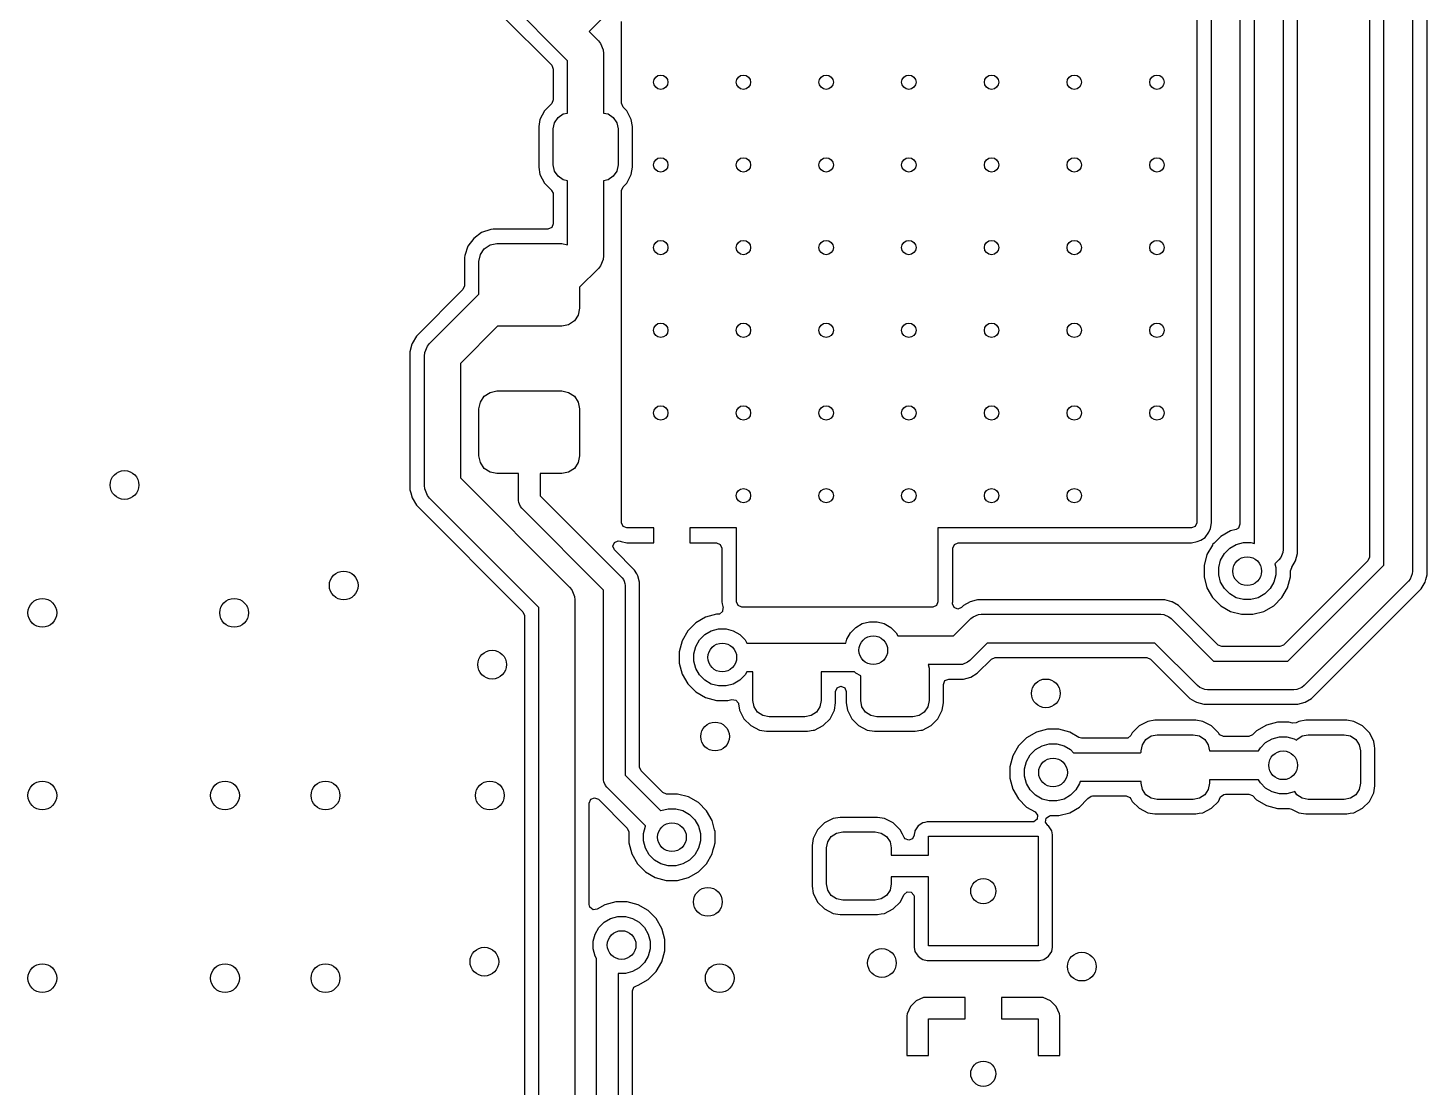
# Model space of a CAD drawing. Extents: x 2.36 to 5.14, y -5.39 to -2.61.
# Drawn here: x 3.167 to 3.933, y -4.46 to -3.88 of the extents above; entities that cross this region are included whole.
import ezdxf

# ---------------------------------------------------------------- set-up
doc = ezdxf.new("R2010")
doc.units = 0
doc.header["$MEASUREMENT"] = 0
doc.layers.add('BLACK', color=7, linetype='CONTINUOUS')

msp = doc.modelspace()

# ---------------------------------------------------------------- linework, layer by layer
at = {"layer": 'BLACK', "linetype": 'CONTINUOUS'}
for p, q in [((3.93309, -3.95033), (3.93309, -3.80501)), ((3.90945, -4.1739), (3.90945, -3.81035)), ((3.9252, -3.80709), (3.9252, -4.17717)), ((3.90156, -3.81482), (3.90156, -4.16943)), ((3.83858, -4.16206), (3.83858, -3.82451)), ((3.85433, -3.82451), (3.85433, -4.16535)), ((3.83069, -3.8299), (3.83069, -4.15151)), ((3.86222, -4.16328), (3.86222, -3.8299)), ((3.80709, -3.84543), (3.80709, -4.15063)), ((3.81518, -4.15063), (3.81518, -3.84543)), ((3.489, -3.86696), (3.47431, -3.88165)), ((3.42675, -3.8731), (3.45385, -3.90019)), ((3.45761, -3.89279), (3.43399, -3.86916)), ((3.47431, -3.88165), (3.4794, -3.88674)), ((3.49213, -3.92097), (3.49213, -3.87621)), ((3.4794, -3.88674), (3.48062, -3.88823)), ((3.48062, -3.88823), (3.48209, -3.89178)), ((3.4626, -3.89778), (3.45761, -3.89279)), ((3.4626, -3.92638), (3.4626, -3.89778)), ((3.48209, -3.89178), (3.48209, -3.89178)), ((3.48209, -3.89178), (3.48228, -3.8937)), ((3.48228, -3.8937), (3.48228, -3.92638)), ((3.45385, -3.90019), (3.4547, -3.90225)), ((3.4547, -3.90225), (3.4547, -3.91904)), ((3.45371, -3.92122), (3.44986, -3.92507)), ((3.45385, -3.9211), (3.45371, -3.92122)), ((3.4547, -3.91904), (3.45385, -3.9211)), ((3.49298, -3.92303), (3.49213, -3.92097)), ((3.44986, -3.92507), (3.44745, -3.9298)), ((3.4554, -3.93165), (3.45732, -3.92878)), ((3.45732, -3.92878), (3.46019, -3.92686)), ((3.46019, -3.92686), (3.4626, -3.92638)), ((3.48228, -3.92638), (3.48469, -3.92686)), ((3.48469, -3.92686), (3.48756, -3.92878)), ((3.48756, -3.92878), (3.48948, -3.93165)), ((3.49502, -3.92507), (3.49298, -3.92303)), ((3.49743, -3.9298), (3.49502, -3.92507)), ((3.44745, -3.9298), (3.44683, -3.93372)), ((3.44683, -3.93372), (3.44683, -3.95604)), ((3.44745, -3.9298), (3.44745, -3.9298)), ((3.45472, -3.93504), (3.4554, -3.93165)), ((3.45472, -3.95472), (3.45472, -3.93504)), ((3.48948, -3.93165), (3.49016, -3.93504)), ((3.49016, -3.93504), (3.49016, -3.95472)), ((3.49805, -3.93372), (3.49743, -3.9298)), ((3.49805, -3.95604), (3.49805, -3.93372)), ((3.93309, -4.17491), (3.93309, -3.95033)), ((3.44683, -3.95604), (3.44745, -3.95997)), ((3.44745, -3.95997), (3.44745, -3.95997)), ((3.44745, -3.95997), (3.44986, -3.96469)), ((3.4554, -3.95811), (3.45472, -3.95472)), ((3.45732, -3.96099), (3.4554, -3.95811)), ((3.48948, -3.95811), (3.48756, -3.96099)), ((3.49016, -3.95472), (3.48948, -3.95811)), ((3.49502, -3.96469), (3.49743, -3.95997)), ((3.49743, -3.95997), (3.49805, -3.95604)), ((3.44986, -3.96469), (3.45378, -3.96861)), ((3.46019, -3.96291), (3.45732, -3.96099)), ((3.4626, -3.96339), (3.46019, -3.96291)), ((3.4626, -3.99846), (3.4626, -3.96339)), ((3.48469, -3.96291), (3.48228, -3.96339)), ((3.48228, -3.96339), (3.48228, -4.00456)), ((3.48756, -3.96099), (3.48469, -3.96291)), ((3.49213, -3.9688), (3.49298, -3.96674)), ((3.49298, -3.96674), (3.49502, -3.96469)), ((3.45378, -3.96861), (3.4537, -3.96868)), ((3.4537, -3.96868), (3.45467, -3.97027)), ((3.45467, -3.97027), (3.4547, -3.97072)), ((3.4547, -3.97072), (3.4547, -3.987)), ((3.49213, -4.15063), (3.49213, -3.9688)), ((3.42055, -3.99003), (3.4155, -3.99179)), ((3.42175, -3.98991), (3.42055, -3.99003)), ((3.42055, -3.99003), (3.42055, -3.99003)), ((3.42055, -3.99003), (3.42055, -3.99003)), ((3.45179, -3.98991), (3.42175, -3.98991)), ((3.45385, -3.98906), (3.45179, -3.98991)), ((3.4547, -3.987), (3.45385, -3.98906)), ((3.4112, -3.99497), (3.40803, -3.99927)), ((3.4155, -3.99179), (3.4112, -3.99497)), ((3.4112, -3.99497), (3.4112, -3.99497)), ((3.4155, -3.99179), (3.4155, -3.99179)), ((3.42012, -3.99856), (3.42388, -3.99781)), ((3.42388, -3.99781), (3.45932, -3.99781)), ((3.45932, -3.99781), (3.4626, -3.99846)), ((3.40626, -4.00432), (3.40615, -4.00551)), ((3.40615, -4.00551), (3.40615, -4.00551)), ((3.40615, -4.00551), (3.40615, -4.02096)), ((3.40803, -3.99927), (3.40626, -4.00432)), ((3.40626, -4.00432), (3.40626, -4.00432)), ((3.40626, -4.00432), (3.40626, -4.00432)), ((3.40803, -3.99927), (3.40803, -3.99927)), ((3.41404, -4.00765), (3.41479, -4.00388)), ((3.41479, -4.00388), (3.41692, -4.00069)), ((3.41692, -4.00069), (3.42012, -3.99856)), ((3.48228, -4.00456), (3.48209, -4.00648)), ((3.41404, -4.02544), (3.41404, -4.00765)), ((3.4794, -4.01152), (3.46916, -4.02176)), ((3.48062, -4.01003), (3.4794, -4.01152)), ((3.48209, -4.00648), (3.48062, -4.01003)), ((3.48062, -4.01003), (3.48062, -4.01003)), ((3.40615, -4.02096), (3.40529, -4.02302)), ((3.40529, -4.02302), (3.37981, -4.04851)), ((3.38704, -4.05244), (3.41404, -4.02544)), ((3.46916, -4.02176), (3.46916, -4.03324)), ((3.46916, -4.03324), (3.46841, -4.03701)), ((3.42424, -4.04308), (3.40384, -4.06348)), ((3.45932, -4.04308), (3.42424, -4.04308)), ((3.46308, -4.04233), (3.45932, -4.04308)), ((3.46628, -4.0402), (3.46308, -4.04233)), ((3.46841, -4.03701), (3.46628, -4.0402)), ((3.37981, -4.04851), (3.37747, -4.05255)), ((3.37737, -4.05292), (3.37626, -4.05706)), ((3.37626, -4.05706), (3.37626, -4.13256)), ((3.37747, -4.05255), (3.37737, -4.05292)), ((3.37737, -4.05292), (3.37737, -4.05292)), ((3.37737, -4.05292), (3.37737, -4.05292)), ((3.38416, -4.0594), (3.38435, -4.05748)), ((3.38416, -4.13022), (3.38416, -4.0594)), ((3.38435, -4.05748), (3.38582, -4.05393)), ((3.38582, -4.05393), (3.38704, -4.05244)), ((3.38582, -4.05393), (3.38582, -4.05393)), ((3.40384, -4.06348), (3.40384, -4.12614)), ((3.41479, -4.08459), (3.41692, -4.0814)), ((3.41692, -4.0814), (3.42012, -4.07927)), ((3.42012, -4.07927), (3.42388, -4.07852)), ((3.42388, -4.07852), (3.45932, -4.07852)), ((3.45932, -4.07852), (3.46308, -4.07927)), ((3.46308, -4.07927), (3.46628, -4.0814)), ((3.46628, -4.0814), (3.46841, -4.08459)), ((3.41404, -4.08836), (3.41479, -4.08459)), ((3.41404, -4.11395), (3.41404, -4.08836)), ((3.46841, -4.08459), (3.46916, -4.08836)), ((3.46916, -4.08836), (3.46916, -4.11395)), ((3.41479, -4.11772), (3.41404, -4.11395)), ((3.41692, -4.12091), (3.41479, -4.11772)), ((3.46841, -4.11772), (3.46628, -4.12091)), ((3.46916, -4.11395), (3.46841, -4.11772)), ((3.40384, -4.12614), (3.46365, -4.18595)), ((3.42012, -4.12304), (3.41692, -4.12091)), ((3.42388, -4.12379), (3.42012, -4.12304)), ((3.43569, -4.12379), (3.42388, -4.12379)), ((3.43569, -4.13845), (3.43569, -4.12379)), ((3.45932, -4.12379), (3.44751, -4.12379)), ((3.44751, -4.12379), (3.44751, -4.136)), ((3.46308, -4.12304), (3.45932, -4.12379)), ((3.46628, -4.12091), (3.46308, -4.12304)), ((3.37626, -4.13256), (3.37672, -4.13427)), ((3.37672, -4.13427), (3.37672, -4.13427)), ((3.37672, -4.13427), (3.37747, -4.13707)), ((3.38435, -4.13214), (3.38416, -4.13022)), ((3.38582, -4.13569), (3.38435, -4.13214)), ((3.38704, -4.13718), (3.38582, -4.13569)), ((3.38582, -4.13569), (3.38582, -4.13569)), ((3.44751, -4.136), (3.49236, -4.18086)), ((3.37747, -4.13707), (3.37747, -4.13707)), ((3.37747, -4.13707), (3.37981, -4.14111)), ((3.37981, -4.14111), (3.37981, -4.14111)), ((3.37981, -4.14111), (3.37981, -4.14111)), ((3.37981, -4.14111), (3.4381, -4.19941)), ((3.44685, -4.19699), (3.38704, -4.13718)), ((3.43581, -4.1396), (3.43569, -4.13845)), ((3.43617, -4.14048), (3.43581, -4.1396)), ((3.43669, -4.14173), (3.43617, -4.14048)), ((3.43742, -4.14263), (3.43669, -4.14173)), ((3.48228, -4.18749), (3.43742, -4.14263)), ((3.49298, -4.15269), (3.49213, -4.15063)), ((3.80709, -4.15063), (3.80623, -4.15269)), ((3.81456, -4.15373), (3.81518, -4.15063)), ((3.83069, -4.15151), (3.82984, -4.15357)), ((3.49504, -4.15354), (3.49298, -4.15269)), ((3.50984, -4.15354), (3.49504, -4.15354)), ((3.50984, -4.16163), (3.50984, -4.15354)), ((3.55512, -4.15354), (3.52953, -4.15354)), ((3.52953, -4.15354), (3.52953, -4.16163)), ((3.55512, -4.19394), (3.55512, -4.15354)), ((3.80417, -4.15354), (3.66535, -4.15354)), ((3.66535, -4.15354), (3.66535, -4.19394)), ((3.80623, -4.15269), (3.80417, -4.15354)), ((3.80933, -4.16016), (3.81162, -4.15872)), ((3.81162, -4.15872), (3.81371, -4.15579)), ((3.81371, -4.15579), (3.81456, -4.15373)), ((3.82013, -4.15825), (3.81649, -4.16189)), ((3.82552, -4.15513), (3.82013, -4.15825)), ((3.82853, -4.15433), (3.82552, -4.15513)), ((3.82984, -4.15357), (3.82853, -4.15433)), ((3.48734, -4.16347), (3.4882, -4.16141)), ((3.4882, -4.16553), (3.48734, -4.16347)), ((3.4882, -4.16141), (3.49026, -4.16056)), ((3.49923, -4.17657), (3.4882, -4.16553)), ((3.49026, -4.16056), (3.49137, -4.16078)), ((3.49137, -4.16078), (3.49194, -4.16102)), ((3.49194, -4.16102), (3.49194, -4.16102)), ((3.49194, -4.16102), (3.49504, -4.16163)), ((3.49504, -4.16163), (3.50984, -4.16163)), ((3.52953, -4.16163), (3.54411, -4.16163)), ((3.54411, -4.16163), (3.54617, -4.16249)), ((3.54617, -4.16249), (3.54703, -4.16455)), ((3.54703, -4.16455), (3.54703, -4.19394)), ((3.67344, -4.16455), (3.6743, -4.16249)), ((3.67344, -4.19394), (3.67344, -4.16455)), ((3.6743, -4.16249), (3.67636, -4.16163)), ((3.67636, -4.16163), (3.80417, -4.16163)), ((3.80417, -4.16163), (3.80727, -4.16102)), ((3.80417, -4.16163), (3.80417, -4.16163)), ((3.80727, -4.16102), (3.80933, -4.16016)), ((3.81559, -4.16288), (3.81262, -4.16804)), ((3.81573, -4.16265), (3.81559, -4.16288)), ((3.81559, -4.16288), (3.81559, -4.16288)), ((3.81649, -4.16189), (3.81573, -4.16265)), ((3.81649, -4.16189), (3.81649, -4.16189)), ((3.82215, -4.16758), (3.82506, -4.16467)), ((3.82506, -4.16467), (3.82862, -4.16262)), ((3.82862, -4.16262), (3.83259, -4.16155)), ((3.83259, -4.16155), (3.8367, -4.16155)), ((3.8367, -4.16155), (3.83858, -4.16206)), ((3.85433, -4.16535), (3.85418, -4.16689)), ((3.86222, -4.16743), (3.86222, -4.16328)), ((3.81262, -4.16804), (3.811, -4.17405)), ((3.811, -4.17405), (3.811, -4.18028)), ((3.81262, -4.16804), (3.81262, -4.16804)), ((3.81903, -4.17511), (3.8201, -4.17114)), ((3.8201, -4.17114), (3.82215, -4.16758)), ((3.85202, -4.17092), (3.84975, -4.1732)), ((3.84975, -4.1732), (3.85026, -4.17511)), ((3.853, -4.16973), (3.85202, -4.17092)), ((3.85418, -4.16689), (3.853, -4.16973)), ((3.9007, -4.17149), (3.85456, -4.21763)), ((3.85697, -4.22638), (3.90945, -4.1739)), ((3.85907, -4.17504), (3.86115, -4.17144)), ((3.86115, -4.17144), (3.86222, -4.16743)), ((3.90156, -4.16943), (3.9007, -4.17149)), ((3.49236, -4.18086), (3.4931, -4.18176)), ((3.4931, -4.18176), (3.49346, -4.18263)), ((3.50047, -4.17872), (3.49923, -4.17657)), ((3.50105, -4.17971), (3.50047, -4.17872)), ((3.50199, -4.18322), (3.50105, -4.17971)), ((3.50105, -4.17971), (3.50105, -4.17971)), ((3.50105, -4.17971), (3.50105, -4.17971)), ((3.811, -4.18028), (3.81262, -4.18629)), ((3.81903, -4.17922), (3.81903, -4.17511)), ((3.8201, -4.18319), (3.81903, -4.17922)), ((3.85026, -4.17922), (3.84919, -4.18319)), ((3.85026, -4.17511), (3.85026, -4.17922)), ((3.85668, -4.18629), (3.85829, -4.18028)), ((3.85829, -4.17703), (3.85903, -4.17524)), ((3.85829, -4.18028), (3.85829, -4.17703)), ((3.85829, -4.18028), (3.85829, -4.18028)), ((3.85896, -4.17519), (3.85907, -4.17504)), ((3.85903, -4.17524), (3.85896, -4.17519)), ((3.85907, -4.17504), (3.85907, -4.17504)), ((3.92387, -4.18154), (3.92289, -4.18273)), ((3.92505, -4.1787), (3.92387, -4.18154)), ((3.9252, -4.17717), (3.92505, -4.1787)), ((3.93202, -4.18325), (3.9324, -4.18182)), ((3.9324, -4.18182), (3.93309, -4.17924)), ((3.93309, -4.17509), (3.93309, -4.17491)), ((3.93309, -4.17491), (3.93309, -4.17491)), ((3.93309, -4.17924), (3.93309, -4.17509)), ((3.46365, -4.18595), (3.46488, -4.18745)), ((3.46488, -4.18745), (3.46635, -4.19099)), ((3.48228, -4.29134), (3.48228, -4.18749)), ((3.49346, -4.18263), (3.49398, -4.18389)), ((3.49398, -4.18389), (3.49409, -4.18504)), ((3.49409, -4.18504), (3.49409, -4.28889)), ((3.50199, -4.28442), (3.50199, -4.18322)), ((3.50199, -4.18322), (3.50199, -4.18322)), ((3.81262, -4.18629), (3.81262, -4.18629)), ((3.81262, -4.18629), (3.81262, -4.18629)), ((3.81262, -4.18629), (3.81573, -4.19168)), ((3.82215, -4.18675), (3.8201, -4.18319)), ((3.82506, -4.18966), (3.82215, -4.18675)), ((3.82862, -4.19171), (3.82506, -4.18966)), ((3.84423, -4.18966), (3.84067, -4.19171)), ((3.84714, -4.18675), (3.84423, -4.18966)), ((3.84919, -4.18319), (3.84714, -4.18675)), ((3.85356, -4.19168), (3.85668, -4.18629)), ((3.92289, -4.18273), (3.8658, -4.23982)), ((3.86992, -4.24687), (3.927, -4.18978)), ((3.927, -4.18978), (3.92994, -4.18685)), ((3.927, -4.18978), (3.927, -4.18978)), ((3.92994, -4.18685), (3.93202, -4.18325)), ((3.44685, -4.49199), (3.44685, -4.19699)), ((3.46635, -4.19099), (3.46635, -4.19099)), ((3.46635, -4.19099), (3.46654, -4.19291)), ((3.46654, -4.19291), (3.46654, -4.49606)), ((3.54703, -4.19394), (3.54724, -4.19502)), ((3.54724, -4.19502), (3.54767, -4.19717)), ((3.54762, -4.19718), (3.54742, -4.19923)), ((3.54767, -4.19717), (3.54762, -4.19718)), ((3.55597, -4.196), (3.55512, -4.19394)), ((3.55803, -4.19685), (3.55597, -4.196)), ((3.62647, -4.19685), (3.55803, -4.19685)), ((3.62677, -4.19683), (3.62647, -4.19685)), ((3.62681, -4.19683), (3.62677, -4.19683)), ((3.63303, -4.19683), (3.62681, -4.19683)), ((3.63307, -4.19683), (3.63303, -4.19683)), ((3.63337, -4.19685), (3.63307, -4.19683)), ((3.66244, -4.19685), (3.63337, -4.19685)), ((3.6645, -4.196), (3.66244, -4.19685)), ((3.66535, -4.19394), (3.6645, -4.196)), ((3.67329, -4.19502), (3.67334, -4.19445)), ((3.67414, -4.19708), (3.67329, -4.19502)), ((3.67334, -4.19445), (3.67344, -4.19394)), ((3.6762, -4.19793), (3.67414, -4.19708)), ((3.67826, -4.19708), (3.6762, -4.19793)), ((3.67929, -4.19604), (3.67826, -4.19708)), ((3.68289, -4.19397), (3.67929, -4.19604)), ((3.68626, -4.19307), (3.68289, -4.19397)), ((3.68289, -4.19397), (3.68289, -4.19397)), ((3.6869, -4.19289), (3.68626, -4.19307)), ((3.69105, -4.19289), (3.6869, -4.19289)), ((3.78948, -4.19289), (3.69105, -4.19289)), ((3.79337, -4.19394), (3.78948, -4.19289)), ((3.79349, -4.19397), (3.79337, -4.19394)), ((3.79708, -4.19604), (3.79349, -4.19397)), ((3.79349, -4.19397), (3.79349, -4.19397)), ((3.80968, -4.20864), (3.79708, -4.19604)), ((3.79708, -4.19604), (3.79708, -4.19604)), ((3.79708, -4.19604), (3.79708, -4.19604)), ((3.81573, -4.19168), (3.82013, -4.19608)), ((3.82013, -4.19608), (3.82552, -4.1992)), ((3.83259, -4.19278), (3.82862, -4.19171)), ((3.8367, -4.19278), (3.83259, -4.19278)), ((3.84067, -4.19171), (3.8367, -4.19278)), ((3.84377, -4.1992), (3.84916, -4.19608)), ((3.84916, -4.19608), (3.85356, -4.19168)), ((3.4381, -4.19941), (3.43896, -4.20147)), ((3.43896, -4.20147), (3.43896, -4.48751)), ((3.53812, -4.20238), (3.53273, -4.20549)), ((3.54413, -4.20077), (3.53812, -4.20238)), ((3.53812, -4.20238), (3.53812, -4.20238)), ((3.54485, -4.20077), (3.54413, -4.20077)), ((3.54569, -4.20064), (3.54485, -4.20077)), ((3.54742, -4.19923), (3.54569, -4.20064)), ((3.62389, -4.20592), (3.62787, -4.20486)), ((3.62787, -4.20486), (3.63198, -4.20486)), ((3.63198, -4.20486), (3.63595, -4.20592)), ((3.6739, -4.2126), (3.68341, -4.20309)), ((3.68341, -4.20309), (3.6846, -4.20211)), ((3.6846, -4.20211), (3.68744, -4.20094)), ((3.68744, -4.20094), (3.68898, -4.20079)), ((3.68898, -4.20079), (3.7874, -4.20079)), ((3.7874, -4.20079), (3.78894, -4.20094)), ((3.78894, -4.20094), (3.79178, -4.20211)), ((3.79178, -4.20211), (3.79297, -4.20309)), ((3.79297, -4.20309), (3.81625, -4.22638)), ((3.82552, -4.1992), (3.83153, -4.20081)), ((3.83153, -4.20081), (3.83153, -4.20081)), ((3.83153, -4.20081), (3.83153, -4.20081)), ((3.83153, -4.20081), (3.83776, -4.20081)), ((3.83776, -4.20081), (3.84377, -4.1992)), ((3.83776, -4.20081), (3.83776, -4.20081)), ((3.52833, -4.20989), (3.52521, -4.21528)), ((3.53273, -4.20549), (3.52833, -4.20989)), ((3.53475, -4.21482), (3.53766, -4.21192)), ((3.53766, -4.21192), (3.54122, -4.20986)), ((3.54122, -4.20986), (3.54519, -4.2088)), ((3.54519, -4.2088), (3.5493, -4.2088)), ((3.5493, -4.2088), (3.55327, -4.20986)), ((3.55327, -4.20986), (3.55683, -4.21192)), ((3.55683, -4.21192), (3.55974, -4.21482)), ((3.61537, -4.21445), (3.61743, -4.21089)), ((3.61743, -4.21089), (3.62033, -4.20798)), ((3.62033, -4.20798), (3.62389, -4.20592)), ((3.63595, -4.20592), (3.63951, -4.20798)), ((3.63951, -4.20798), (3.64241, -4.21089)), ((3.64241, -4.21089), (3.6434, -4.2126)), ((3.6434, -4.2126), (3.6739, -4.2126)), ((3.81867, -4.21763), (3.80968, -4.20864)), ((3.52521, -4.21528), (3.5236, -4.2213)), ((3.52521, -4.21528), (3.52521, -4.21528)), ((3.53163, -4.22235), (3.53269, -4.21838)), ((3.53269, -4.21838), (3.53475, -4.21482)), ((3.55974, -4.21482), (3.56073, -4.21654)), ((3.56073, -4.21654), (3.61481, -4.21654)), ((3.61481, -4.21654), (3.61537, -4.21445)), ((3.69224, -4.21654), (3.68273, -4.22604)), ((3.78414, -4.21654), (3.69224, -4.21654)), ((3.80742, -4.23982), (3.78414, -4.21654)), ((3.82073, -4.21848), (3.81867, -4.21763)), ((3.8525, -4.21848), (3.82073, -4.21848)), ((3.85456, -4.21763), (3.8525, -4.21848)), ((3.5236, -4.2213), (3.5236, -4.22752)), ((3.5236, -4.22752), (3.52521, -4.23353)), ((3.53163, -4.22646), (3.53163, -4.22235)), ((3.53269, -4.23044), (3.53163, -4.22646)), ((3.68154, -4.22702), (3.6787, -4.2282)), ((3.68273, -4.22604), (3.68154, -4.22702)), ((3.68685, -4.23309), (3.69465, -4.22528)), ((3.69465, -4.22528), (3.69671, -4.22443)), ((3.69671, -4.22443), (3.77966, -4.22443)), ((3.77966, -4.22443), (3.78172, -4.22528)), ((3.78172, -4.22528), (3.80331, -4.24687)), ((3.81625, -4.22638), (3.85697, -4.22638)), ((3.52521, -4.23353), (3.52521, -4.23353)), ((3.52521, -4.23353), (3.52521, -4.23353)), ((3.52521, -4.23353), (3.52833, -4.23893)), ((3.53475, -4.234), (3.53269, -4.23044)), ((3.53766, -4.2369), (3.53475, -4.234)), ((3.55974, -4.234), (3.55683, -4.2369)), ((3.56073, -4.23228), (3.55974, -4.234)), ((3.56398, -4.23228), (3.56073, -4.23228)), ((3.56398, -4.24803), (3.56398, -4.23228)), ((3.61965, -4.23228), (3.60138, -4.23228)), ((3.60138, -4.23228), (3.60138, -4.24803)), ((3.62033, -4.23297), (3.61965, -4.23228)), ((3.62303, -4.23452), (3.62033, -4.23297)), ((3.62303, -4.24803), (3.62303, -4.23452)), ((3.67717, -4.22835), (3.66004, -4.22835)), ((3.66004, -4.22835), (3.66043, -4.23031)), ((3.66043, -4.23031), (3.66043, -4.24803)), ((3.6787, -4.2282), (3.67717, -4.22835)), ((3.67924, -4.23624), (3.68325, -4.23517)), ((3.68325, -4.23517), (3.68685, -4.23309)), ((3.52833, -4.23893), (3.53273, -4.24333)), ((3.53273, -4.24333), (3.53812, -4.24644)), ((3.54122, -4.23896), (3.53766, -4.2369)), ((3.54519, -4.24002), (3.54122, -4.23896)), ((3.5493, -4.24002), (3.54519, -4.24002)), ((3.55327, -4.23896), (3.5493, -4.24002)), ((3.55683, -4.2369), (3.55327, -4.23896)), ((3.60927, -4.24309), (3.61012, -4.24103)), ((3.60927, -4.24935), (3.60927, -4.24309)), ((3.61012, -4.24103), (3.61219, -4.24018)), ((3.61219, -4.24018), (3.61222, -4.24018)), ((3.61222, -4.24018), (3.61428, -4.24103)), ((3.61428, -4.24103), (3.61514, -4.24309)), ((3.61514, -4.24309), (3.61514, -4.24935)), ((3.66833, -4.23915), (3.66918, -4.23709)), ((3.66833, -4.24935), (3.66833, -4.23915)), ((3.66918, -4.23709), (3.67124, -4.23624)), ((3.67124, -4.23624), (3.67924, -4.23624)), ((3.67924, -4.23624), (3.67924, -4.23624)), ((3.80862, -4.2408), (3.80742, -4.23982)), ((3.81146, -4.24197), (3.80862, -4.2408)), ((3.81299, -4.24213), (3.81146, -4.24197)), ((3.86024, -4.24213), (3.81299, -4.24213)), ((3.86177, -4.24197), (3.86024, -4.24213)), ((3.86461, -4.2408), (3.86177, -4.24197)), ((3.8658, -4.23982), (3.86461, -4.2408)), ((3.53812, -4.24644), (3.54413, -4.24805)), ((3.54413, -4.24805), (3.54413, -4.24805)), ((3.54413, -4.24805), (3.54413, -4.24805)), ((3.54413, -4.24805), (3.55036, -4.24805)), ((3.55036, -4.24805), (3.55104, -4.24787)), ((3.55104, -4.24787), (3.55253, -4.24747)), ((3.55253, -4.24747), (3.55474, -4.24776)), ((3.55474, -4.24776), (3.55609, -4.24953)), ((3.55609, -4.24953), (3.55616, -4.24983)), ((3.55616, -4.24983), (3.5567, -4.25327)), ((3.56465, -4.25142), (3.56398, -4.24803)), ((3.60138, -4.24803), (3.6007, -4.25142)), ((3.60865, -4.25327), (3.60927, -4.24935)), ((3.61514, -4.24935), (3.61576, -4.25327)), ((3.62371, -4.25142), (3.62303, -4.24803)), ((3.66043, -4.24803), (3.65976, -4.25142)), ((3.66771, -4.25327), (3.66833, -4.24935)), ((3.80331, -4.24687), (3.80331, -4.24687)), ((3.80331, -4.24687), (3.80331, -4.24687)), ((3.80331, -4.24687), (3.80584, -4.24833)), ((3.80584, -4.24833), (3.80691, -4.24895)), ((3.80691, -4.24895), (3.81092, -4.25002)), ((3.81092, -4.25002), (3.81092, -4.25002)), ((3.81092, -4.25002), (3.86231, -4.25002)), ((3.86231, -4.25002), (3.86632, -4.24895)), ((3.86231, -4.25002), (3.86231, -4.25002)), ((3.86632, -4.24895), (3.86992, -4.24687)), ((3.5567, -4.25327), (3.5567, -4.25327)), ((3.5567, -4.25327), (3.55911, -4.258)), ((3.55911, -4.258), (3.56287, -4.26175)), ((3.56657, -4.2543), (3.56465, -4.25142)), ((3.56944, -4.25622), (3.56657, -4.2543)), ((3.57283, -4.25689), (3.56944, -4.25622)), ((3.59252, -4.25689), (3.57283, -4.25689)), ((3.59591, -4.25622), (3.59252, -4.25689)), ((3.59878, -4.2543), (3.59591, -4.25622)), ((3.6007, -4.25142), (3.59878, -4.2543)), ((3.60249, -4.26175), (3.60624, -4.258)), ((3.60624, -4.258), (3.60865, -4.25327)), ((3.61576, -4.25327), (3.61576, -4.25327)), ((3.61576, -4.25327), (3.61817, -4.258)), ((3.61817, -4.258), (3.62192, -4.26175)), ((3.62563, -4.2543), (3.62371, -4.25142)), ((3.6285, -4.25622), (3.62563, -4.2543)), ((3.63189, -4.25689), (3.6285, -4.25622)), ((3.65157, -4.25689), (3.63189, -4.25689)), ((3.65496, -4.25622), (3.65157, -4.25689)), ((3.65784, -4.2543), (3.65496, -4.25622)), ((3.65976, -4.25142), (3.65784, -4.2543)), ((3.66154, -4.26175), (3.6653, -4.258)), ((3.6653, -4.258), (3.66771, -4.25327)), ((3.56287, -4.26175), (3.56759, -4.26416)), ((3.56759, -4.26416), (3.57152, -4.26478)), ((3.57152, -4.26478), (3.57152, -4.26478)), ((3.57152, -4.26478), (3.59384, -4.26478)), ((3.59384, -4.26478), (3.59697, -4.26429)), ((3.59697, -4.26429), (3.59776, -4.26416)), ((3.59776, -4.26416), (3.60249, -4.26175)), ((3.62192, -4.26175), (3.62665, -4.26416)), ((3.62665, -4.26416), (3.63057, -4.26478)), ((3.63057, -4.26478), (3.63057, -4.26478)), ((3.63057, -4.26478), (3.65289, -4.26478)), ((3.65289, -4.26478), (3.65602, -4.26429)), ((3.65602, -4.26429), (3.65682, -4.26416)), ((3.65682, -4.26416), (3.66154, -4.26175)), ((3.71922, -4.26537), (3.71383, -4.26848)), ((3.72523, -4.26376), (3.71922, -4.26537)), ((3.71922, -4.26537), (3.71922, -4.26537)), ((3.73146, -4.26376), (3.72523, -4.26376)), ((3.72523, -4.26376), (3.72523, -4.26376)), ((3.73747, -4.26537), (3.73146, -4.26376)), ((3.73146, -4.26376), (3.73146, -4.26376)), ((3.74253, -4.26829), (3.73747, -4.26537)), ((3.73747, -4.26537), (3.73747, -4.26537)), ((3.73747, -4.26537), (3.73747, -4.26537)), ((3.77171, -4.26562), (3.77096, -4.26709)), ((3.77546, -4.26187), (3.77171, -4.26562)), ((3.77171, -4.26562), (3.77171, -4.26562)), ((3.78019, -4.25946), (3.77546, -4.26187)), ((3.78411, -4.25884), (3.78019, -4.25946)), ((3.78019, -4.25946), (3.78019, -4.25946)), ((3.80644, -4.25884), (3.78411, -4.25884)), ((3.78411, -4.25884), (3.78411, -4.25884)), ((3.81036, -4.25946), (3.80644, -4.25884)), ((3.80644, -4.25884), (3.80644, -4.25884)), ((3.81509, -4.26187), (3.81036, -4.25946)), ((3.81036, -4.25946), (3.81036, -4.25946)), ((3.81884, -4.26562), (3.81509, -4.26187)), ((3.81909, -4.26611), (3.81884, -4.26562)), ((3.81962, -4.26684), (3.81909, -4.26611)), ((3.83981, -4.26455), (3.83752, -4.26684)), ((3.84521, -4.26143), (3.83981, -4.26455)), ((3.85122, -4.25982), (3.84521, -4.26143)), ((3.84521, -4.26143), (3.84521, -4.26143)), ((3.85744, -4.25982), (3.85122, -4.25982)), ((3.85122, -4.25982), (3.85122, -4.25982)), ((3.85945, -4.26036), (3.85744, -4.25982)), ((3.86153, -4.26014), (3.85945, -4.26036)), ((3.86287, -4.25946), (3.86153, -4.26014)), ((3.86679, -4.25884), (3.86287, -4.25946)), ((3.86287, -4.25946), (3.86287, -4.25946)), ((3.88911, -4.25884), (3.86679, -4.25884)), ((3.86679, -4.25884), (3.86679, -4.25884)), ((3.89304, -4.25946), (3.88911, -4.25884)), ((3.88911, -4.25884), (3.88911, -4.25884)), ((3.89776, -4.26187), (3.89304, -4.25946)), ((3.89304, -4.25946), (3.89304, -4.25946)), ((3.90152, -4.26562), (3.89776, -4.26187)), ((3.89776, -4.26187), (3.89776, -4.26187)), ((3.90392, -4.27034), (3.90152, -4.26562)), ((3.70943, -4.27289), (3.70632, -4.27828)), ((3.71383, -4.26848), (3.70943, -4.27289)), ((3.71876, -4.27491), (3.72232, -4.27285)), ((3.72232, -4.27285), (3.72629, -4.27179)), ((3.72629, -4.27179), (3.7304, -4.27179)), ((3.7304, -4.27179), (3.73437, -4.27285)), ((3.73437, -4.27285), (3.73793, -4.27491)), ((3.74399, -4.26868), (3.74253, -4.26829)), ((3.76837, -4.26868), (3.74399, -4.26868)), ((3.76927, -4.26854), (3.76837, -4.26868)), ((3.77096, -4.26709), (3.76927, -4.26854)), ((3.77657, -4.27559), (3.77725, -4.2722)), ((3.77725, -4.2722), (3.77917, -4.26933)), ((3.77917, -4.26933), (3.78204, -4.26741)), ((3.78204, -4.26741), (3.78543, -4.26673)), ((3.78543, -4.26673), (3.80512, -4.26673)), ((3.80512, -4.26673), (3.80851, -4.26741)), ((3.80851, -4.26741), (3.81138, -4.26933)), ((3.81138, -4.26933), (3.8133, -4.2722)), ((3.8133, -4.2722), (3.81398, -4.27559)), ((3.82168, -4.2677), (3.81962, -4.26684)), ((3.83546, -4.2677), (3.82168, -4.2677)), ((3.83752, -4.26684), (3.83546, -4.2677)), ((3.84085, -4.27559), (3.84184, -4.27388)), ((3.84184, -4.27388), (3.84474, -4.27097)), ((3.84474, -4.27097), (3.8483, -4.26892)), ((3.8483, -4.26892), (3.85228, -4.26785)), ((3.85228, -4.26785), (3.85639, -4.26785)), ((3.85639, -4.26785), (3.86036, -4.26892)), ((3.86036, -4.26892), (3.86163, -4.26965)), ((3.86163, -4.26965), (3.86185, -4.26933)), ((3.86185, -4.26933), (3.86472, -4.26741)), ((3.86472, -4.26741), (3.86811, -4.26673)), ((3.86811, -4.26673), (3.8878, -4.26673)), ((3.8878, -4.26673), (3.89119, -4.26741)), ((3.89119, -4.26741), (3.89406, -4.26933)), ((3.89406, -4.26933), (3.89598, -4.2722)), ((3.89598, -4.2722), (3.89665, -4.27559)), ((3.90393, -4.27035), (3.90392, -4.27034)), ((3.90433, -4.27289), (3.90393, -4.27035)), ((3.90393, -4.27035), (3.90393, -4.27035)), ((3.90455, -4.27427), (3.90433, -4.27289)), ((3.70632, -4.27828), (3.7047, -4.28429)), ((3.70632, -4.27828), (3.70632, -4.27828)), ((3.71273, -4.28535), (3.7138, -4.28138)), ((3.7138, -4.28138), (3.71585, -4.27781)), ((3.71585, -4.27781), (3.71876, -4.27491)), ((3.73793, -4.27491), (3.7396, -4.27657)), ((3.7396, -4.27657), (3.77598, -4.27657)), ((3.77598, -4.27657), (3.77657, -4.27633)), ((3.77657, -4.27633), (3.77657, -4.27559)), ((3.81398, -4.27559), (3.84085, -4.27559)), ((3.89665, -4.27559), (3.89665, -4.29331)), ((3.90455, -4.29463), (3.90455, -4.27427)), ((3.49409, -4.28889), (3.51355, -4.30835)), ((3.50284, -4.28648), (3.50199, -4.28442)), ((3.51471, -4.29834), (3.50284, -4.28648)), ((3.7047, -4.28429), (3.7047, -4.29051)), ((3.71273, -4.28946), (3.71273, -4.28535)), ((3.4824, -4.29249), (3.48228, -4.29134)), ((3.48328, -4.29462), (3.4824, -4.29249)), ((3.48401, -4.29551), (3.48328, -4.29462)), ((3.5052, -4.3167), (3.48401, -4.29551)), ((3.7047, -4.29051), (3.70632, -4.29653)), ((3.70632, -4.29653), (3.70632, -4.29653)), ((3.70632, -4.29653), (3.70632, -4.29653)), ((3.70632, -4.29653), (3.70943, -4.30192)), ((3.7138, -4.29343), (3.71273, -4.28946)), ((3.71585, -4.29699), (3.7138, -4.29343)), ((3.71876, -4.2999), (3.71585, -4.29699)), ((3.74084, -4.29699), (3.73793, -4.2999)), ((3.7429, -4.29343), (3.74084, -4.29699)), ((3.74319, -4.29232), (3.7429, -4.29343)), ((3.77657, -4.29232), (3.74319, -4.29232)), ((3.77657, -4.29331), (3.77657, -4.29232)), ((3.77725, -4.2967), (3.77657, -4.29331)), ((3.77917, -4.29957), (3.77725, -4.2967)), ((3.8133, -4.2967), (3.81138, -4.29957)), ((3.81398, -4.29331), (3.8133, -4.2967)), ((3.84085, -4.29134), (3.81398, -4.29134)), ((3.81398, -4.29134), (3.81398, -4.29331)), ((3.84184, -4.29305), (3.84085, -4.29134)), ((3.84474, -4.29596), (3.84184, -4.29305)), ((3.8483, -4.29801), (3.84474, -4.29596)), ((3.89598, -4.2967), (3.89406, -4.29957)), ((3.89665, -4.29331), (3.89598, -4.2967)), ((3.90393, -4.29855), (3.90455, -4.29463)), ((3.47443, -4.30413), (3.47528, -4.30207)), ((3.47443, -4.35976), (3.47443, -4.30413)), ((3.47528, -4.30207), (3.47734, -4.30121)), ((3.47734, -4.30121), (3.4794, -4.30207)), ((3.4794, -4.30207), (3.49519, -4.31785)), ((3.51677, -4.29919), (3.51471, -4.29834)), ((3.5228, -4.29919), (3.51677, -4.29919)), ((3.52881, -4.3008), (3.5228, -4.29919)), ((3.5228, -4.29919), (3.5228, -4.29919)), ((3.5342, -4.30392), (3.52881, -4.3008)), ((3.52881, -4.3008), (3.52881, -4.3008)), ((3.52881, -4.3008), (3.52881, -4.3008)), ((3.5386, -4.30832), (3.5342, -4.30392)), ((3.70943, -4.30192), (3.71383, -4.30632)), ((3.72232, -4.30195), (3.71876, -4.2999)), ((3.72629, -4.30301), (3.72232, -4.30195)), ((3.7304, -4.30301), (3.72629, -4.30301)), ((3.73437, -4.30195), (3.7304, -4.30301)), ((3.73793, -4.2999), (3.73437, -4.30195)), ((3.74286, -4.30632), (3.74726, -4.30192)), ((3.74726, -4.30192), (3.74741, -4.30167)), ((3.74741, -4.30167), (3.74917, -4.30032)), ((3.74917, -4.30032), (3.74993, -4.30022)), ((3.74993, -4.30022), (3.76837, -4.30022)), ((3.76837, -4.30022), (3.77043, -4.30107)), ((3.77043, -4.30107), (3.77096, -4.30181)), ((3.77096, -4.30181), (3.77171, -4.30328)), ((3.77171, -4.30328), (3.77171, -4.30328)), ((3.77171, -4.30328), (3.77171, -4.30328)), ((3.77171, -4.30328), (3.77171, -4.30328)), ((3.77171, -4.30328), (3.77546, -4.30703)), ((3.78204, -4.30149), (3.77917, -4.29957)), ((3.78543, -4.30217), (3.78204, -4.30149)), ((3.80512, -4.30217), (3.78543, -4.30217)), ((3.80851, -4.30149), (3.80512, -4.30217)), ((3.81138, -4.29957), (3.80851, -4.30149)), ((3.81509, -4.30703), (3.81884, -4.30328)), ((3.81884, -4.30328), (3.81886, -4.30324)), ((3.81886, -4.30324), (3.82009, -4.30082)), ((3.82009, -4.30082), (3.82179, -4.29937)), ((3.82179, -4.29937), (3.82269, -4.29923)), ((3.82269, -4.29923), (3.83546, -4.29923)), ((3.83546, -4.29923), (3.83752, -4.30009)), ((3.83752, -4.30009), (3.83981, -4.30238)), ((3.83981, -4.30238), (3.84521, -4.3055)), ((3.85228, -4.29908), (3.8483, -4.29801)), ((3.85639, -4.29908), (3.85228, -4.29908)), ((3.86036, -4.29801), (3.85639, -4.29908)), ((3.86068, -4.29783), (3.86036, -4.29801)), ((3.86185, -4.29957), (3.86068, -4.29783)), ((3.86472, -4.30149), (3.86185, -4.29957)), ((3.86811, -4.30217), (3.86472, -4.30149)), ((3.8878, -4.30217), (3.86811, -4.30217)), ((3.89119, -4.30149), (3.8878, -4.30217)), ((3.89406, -4.29957), (3.89119, -4.30149)), ((3.89776, -4.30703), (3.90152, -4.30328)), ((3.90152, -4.30328), (3.90393, -4.29855)), ((3.51355, -4.30835), (3.51366, -4.30829)), ((3.51366, -4.30829), (3.51763, -4.30722)), ((3.51763, -4.30722), (3.52174, -4.30722)), ((3.52174, -4.30722), (3.52571, -4.30829)), ((3.52571, -4.30829), (3.52927, -4.31034)), ((3.52927, -4.31034), (3.53218, -4.31325)), ((3.54172, -4.31371), (3.5386, -4.30832)), ((3.61187, -4.31199), (3.60795, -4.31261)), ((3.63222, -4.31199), (3.61187, -4.31199)), ((3.61187, -4.31199), (3.61187, -4.31199)), ((3.63615, -4.31261), (3.63222, -4.31199)), ((3.63222, -4.31199), (3.63222, -4.31199)), ((3.71383, -4.30632), (3.71853, -4.30903)), ((3.71853, -4.30903), (3.71989, -4.3108)), ((3.71989, -4.3108), (3.71959, -4.31301)), ((3.72417, -4.31453), (3.72461, -4.31234)), ((3.72461, -4.31234), (3.72646, -4.3111)), ((3.72646, -4.3111), (3.72703, -4.31104)), ((3.72703, -4.31104), (3.73146, -4.31104)), ((3.73146, -4.31104), (3.73747, -4.30943)), ((3.73146, -4.31104), (3.73146, -4.31104)), ((3.73747, -4.30943), (3.74286, -4.30632)), ((3.77546, -4.30703), (3.78019, -4.30944)), ((3.78019, -4.30944), (3.78411, -4.31006)), ((3.78411, -4.31006), (3.78411, -4.31006)), ((3.78411, -4.31006), (3.80644, -4.31006)), ((3.80644, -4.31006), (3.8084, -4.30975)), ((3.8084, -4.30975), (3.81036, -4.30944)), ((3.81036, -4.30944), (3.81509, -4.30703)), ((3.84521, -4.3055), (3.85122, -4.30711)), ((3.85122, -4.30711), (3.85122, -4.30711)), ((3.85122, -4.30711), (3.85759, -4.30711)), ((3.85759, -4.30711), (3.85892, -4.30742)), ((3.85892, -4.30742), (3.86287, -4.30944)), ((3.86287, -4.30944), (3.86679, -4.31006)), ((3.86679, -4.31006), (3.86679, -4.31006)), ((3.86679, -4.31006), (3.88911, -4.31006)), ((3.88911, -4.31006), (3.89108, -4.30975)), ((3.89108, -4.30975), (3.89304, -4.30944)), ((3.89304, -4.30944), (3.89776, -4.30703)), ((3.49519, -4.31785), (3.49604, -4.31991)), ((3.49604, -4.31991), (3.49604, -4.32595)), ((3.50407, -4.32078), (3.50514, -4.31681)), ((3.50514, -4.31681), (3.5052, -4.3167)), ((3.53218, -4.31325), (3.53423, -4.31681)), ((3.53423, -4.31681), (3.5353, -4.32078)), ((3.54307, -4.31877), (3.54172, -4.31371)), ((3.54333, -4.31972), (3.54307, -4.31877)), ((3.54333, -4.32595), (3.54333, -4.31972)), ((3.54333, -4.31972), (3.54333, -4.31972)), ((3.59947, -4.31877), (3.59706, -4.3235)), ((3.60322, -4.31502), (3.59947, -4.31877)), ((3.60795, -4.31261), (3.60322, -4.31502)), ((3.60795, -4.31261), (3.60795, -4.31261)), ((3.6098, -4.32056), (3.61319, -4.31988)), ((3.61319, -4.31988), (3.63091, -4.31988)), ((3.63091, -4.31988), (3.6343, -4.32056)), ((3.64087, -4.31502), (3.63615, -4.31261)), ((3.63615, -4.31261), (3.63615, -4.31261)), ((3.64463, -4.31877), (3.64087, -4.31502)), ((3.64087, -4.31502), (3.64087, -4.31502)), ((3.64584, -4.32115), (3.64463, -4.31877)), ((3.65263, -4.31972), (3.65231, -4.32133)), ((3.65272, -4.31928), (3.65263, -4.31972)), ((3.65447, -4.31667), (3.65272, -4.31928)), ((3.65708, -4.31493), (3.65447, -4.31667)), ((3.65447, -4.31667), (3.65447, -4.31667)), ((3.65823, -4.3147), (3.65708, -4.31493)), ((3.65938, -4.31447), (3.65823, -4.3147)), ((3.71707, -4.31447), (3.65938, -4.31447)), ((3.71783, -4.31437), (3.71707, -4.31447)), ((3.71959, -4.31301), (3.71783, -4.31437)), ((3.72541, -4.31638), (3.72417, -4.31453)), ((3.72585, -4.31667), (3.72541, -4.31638)), ((3.72759, -4.31928), (3.72585, -4.31667)), ((3.72805, -4.32158), (3.72759, -4.31928)), ((3.49604, -4.32595), (3.49765, -4.33196)), ((3.50407, -4.32489), (3.50407, -4.32078)), ((3.50514, -4.32886), (3.50407, -4.32489)), ((3.5353, -4.32489), (3.53423, -4.32886)), ((3.5353, -4.32078), (3.5353, -4.32489)), ((3.54233, -4.32966), (3.54293, -4.32742)), ((3.54293, -4.32742), (3.54316, -4.32655)), ((3.54316, -4.32655), (3.54333, -4.32595)), ((3.59706, -4.3235), (3.59644, -4.32742)), ((3.59644, -4.32742), (3.59644, -4.34974)), ((3.59706, -4.3235), (3.59706, -4.3235)), ((3.60433, -4.32874), (3.605, -4.32535)), ((3.605, -4.32535), (3.60693, -4.32248)), ((3.60693, -4.32248), (3.6098, -4.32056)), ((3.6343, -4.32056), (3.63717, -4.32248)), ((3.63717, -4.32248), (3.63909, -4.32535)), ((3.63909, -4.32535), (3.63976, -4.32874)), ((3.64675, -4.32295), (3.64584, -4.32115)), ((3.64729, -4.32368), (3.64675, -4.32295)), ((3.64935, -4.32454), (3.64729, -4.32368)), ((3.65141, -4.32368), (3.64935, -4.32454)), ((3.65222, -4.32172), (3.65141, -4.32368)), ((3.65225, -4.32173), (3.65222, -4.32172)), ((3.65226, -4.32164), (3.65225, -4.32173)), ((3.65231, -4.32133), (3.65226, -4.32158)), ((3.65226, -4.32158), (3.65226, -4.32162)), ((3.65226, -4.32162), (3.65226, -4.32164)), ((3.66016, -4.33268), (3.66016, -4.32236)), ((3.66016, -4.32236), (3.72016, -4.32236)), ((3.72016, -4.32236), (3.72016, -4.38236)), ((3.72805, -4.38314), (3.72805, -4.32158)), ((3.49765, -4.33196), (3.49765, -4.33196)), ((3.49765, -4.33196), (3.49765, -4.33196)), ((3.49765, -4.33196), (3.50077, -4.33735)), ((3.50719, -4.33242), (3.50514, -4.32886)), ((3.5101, -4.33533), (3.50719, -4.33242)), ((3.51366, -4.33738), (3.5101, -4.33533)), ((3.52927, -4.33533), (3.52571, -4.33738)), ((3.53218, -4.33242), (3.52927, -4.33533)), ((3.53423, -4.32886), (3.53218, -4.33242)), ((3.5386, -4.33735), (3.54172, -4.33196)), ((3.54172, -4.33196), (3.54233, -4.32966)), ((3.60433, -4.34843), (3.60433, -4.32874)), ((3.63976, -4.32874), (3.63976, -4.33268)), ((3.63976, -4.33268), (3.66016, -4.33268)), ((3.50077, -4.33735), (3.50517, -4.34175)), ((3.50517, -4.34175), (3.51056, -4.34487)), ((3.51763, -4.33845), (3.51366, -4.33738)), ((3.52174, -4.33845), (3.51763, -4.33845)), ((3.52571, -4.33738), (3.52174, -4.33845)), ((3.52881, -4.34487), (3.5342, -4.34175)), ((3.5342, -4.34175), (3.5386, -4.33735)), ((3.51056, -4.34487), (3.51657, -4.34648)), ((3.51657, -4.34648), (3.51657, -4.34648)), ((3.51657, -4.34648), (3.51657, -4.34648)), ((3.51657, -4.34648), (3.5228, -4.34648)), ((3.5228, -4.34648), (3.52881, -4.34487)), ((3.5228, -4.34648), (3.5228, -4.34648)), ((3.59644, -4.34974), (3.59706, -4.35367)), ((3.605, -4.35182), (3.60433, -4.34843)), ((3.63976, -4.34843), (3.63909, -4.35182)), ((3.66016, -4.34449), (3.63976, -4.34449)), ((3.63976, -4.34449), (3.63976, -4.34843)), ((3.66016, -4.38236), (3.66016, -4.34449)), ((3.48901, -4.35825), (3.483, -4.35986)), ((3.49524, -4.35825), (3.48901, -4.35825)), ((3.48901, -4.35825), (3.48901, -4.35825)), ((3.50125, -4.35986), (3.49524, -4.35825)), ((3.49524, -4.35825), (3.49524, -4.35825)), ((3.59706, -4.35367), (3.59706, -4.35367)), ((3.59706, -4.35367), (3.59939, -4.35825)), ((3.59939, -4.35825), (3.59947, -4.35839)), ((3.60693, -4.35469), (3.605, -4.35182)), ((3.6098, -4.35661), (3.60693, -4.35469)), ((3.61319, -4.35728), (3.6098, -4.35661)), ((3.63091, -4.35728), (3.61319, -4.35728)), ((3.6343, -4.35661), (3.63091, -4.35728)), ((3.63717, -4.35469), (3.6343, -4.35661)), ((3.63909, -4.35182), (3.63717, -4.35469)), ((3.64463, -4.35839), (3.64675, -4.35422)), ((3.64675, -4.35422), (3.64845, -4.35277)), ((3.64845, -4.35277), (3.65067, -4.35295)), ((3.65067, -4.35295), (3.65212, -4.35464)), ((3.65212, -4.35464), (3.65226, -4.35554)), ((3.65226, -4.35554), (3.65226, -4.38314)), ((3.47482, -4.36122), (3.47443, -4.35976)), ((3.47659, -4.36258), (3.47482, -4.36122)), ((3.4788, -4.36228), (3.47659, -4.36258)), ((3.483, -4.35986), (3.4788, -4.36228)), ((3.483, -4.35986), (3.483, -4.35986)), ((3.50664, -4.36297), (3.50125, -4.35986)), ((3.50125, -4.35986), (3.50125, -4.35986)), ((3.50125, -4.35986), (3.50125, -4.35986)), ((3.51104, -4.36737), (3.50664, -4.36297)), ((3.59947, -4.35839), (3.60322, -4.36215)), ((3.60322, -4.36215), (3.60795, -4.36456)), ((3.60795, -4.36456), (3.61187, -4.36518)), ((3.61187, -4.36518), (3.61187, -4.36518)), ((3.61187, -4.36518), (3.63222, -4.36518)), ((3.63222, -4.36518), (3.63419, -4.36487)), ((3.63419, -4.36487), (3.63615, -4.36456)), ((3.63615, -4.36456), (3.64087, -4.36215)), ((3.64087, -4.36215), (3.64463, -4.35839)), ((3.47758, -4.37586), (3.47963, -4.3723)), ((3.47963, -4.3723), (3.48254, -4.3694)), ((3.48254, -4.3694), (3.4861, -4.36734)), ((3.4861, -4.36734), (3.49007, -4.36628)), ((3.49007, -4.36628), (3.49418, -4.36628)), ((3.49418, -4.36628), (3.49815, -4.36734)), ((3.49815, -4.36734), (3.50171, -4.3694)), ((3.50171, -4.3694), (3.50462, -4.3723)), ((3.50462, -4.3723), (3.50668, -4.37586)), ((3.51416, -4.37276), (3.51104, -4.36737)), ((3.51432, -4.37338), (3.51416, -4.37276)), ((3.51577, -4.37878), (3.51432, -4.37338)), ((3.47651, -4.37983), (3.47758, -4.37586)), ((3.47651, -4.38395), (3.47651, -4.37983)), ((3.50668, -4.37586), (3.50774, -4.37983)), ((3.50774, -4.37983), (3.50774, -4.38395)), ((3.51577, -4.385), (3.51577, -4.37878)), ((3.51577, -4.37878), (3.51577, -4.37878)), ((3.47758, -4.38792), (3.47651, -4.38395)), ((3.47839, -4.38932), (3.47758, -4.38792)), ((3.50668, -4.38792), (3.50462, -4.39148)), ((3.50774, -4.38395), (3.50668, -4.38792)), ((3.51416, -4.39102), (3.51577, -4.385)), ((3.51577, -4.385), (3.51577, -4.385)), ((3.65226, -4.38314), (3.65272, -4.38544)), ((3.65272, -4.38544), (3.65388, -4.38718)), ((3.65388, -4.38718), (3.65447, -4.38805)), ((3.65447, -4.38805), (3.6562, -4.38921)), ((3.72016, -4.38236), (3.66016, -4.38236)), ((3.72324, -4.3898), (3.72585, -4.38805)), ((3.72585, -4.38805), (3.72759, -4.38544)), ((3.72759, -4.38544), (3.72805, -4.38314)), ((3.47835, -4.38976), (3.47839, -4.38932)), ((3.47835, -4.55504), (3.47835, -4.38976)), ((3.49815, -4.39644), (3.49418, -4.3975)), ((3.50171, -4.39438), (3.49815, -4.39644)), ((3.50462, -4.39148), (3.50171, -4.39438)), ((3.50664, -4.40081), (3.51104, -4.39641)), ((3.51104, -4.39641), (3.51416, -4.39102)), ((3.6562, -4.38921), (3.65708, -4.3898)), ((3.65708, -4.3898), (3.65708, -4.3898)), ((3.65708, -4.3898), (3.65708, -4.3898)), ((3.65708, -4.3898), (3.65938, -4.39026)), ((3.65938, -4.39026), (3.65938, -4.39026)), ((3.65938, -4.39026), (3.72093, -4.39026)), ((3.72093, -4.39026), (3.72324, -4.3898)), ((3.72093, -4.39026), (3.72093, -4.39026)), ((3.49418, -4.3975), (3.49016, -4.3975)), ((3.49016, -4.3975), (3.49016, -4.55504)), ((3.4989, -4.40495), (3.50021, -4.4042)), ((3.50021, -4.4042), (3.50125, -4.40392)), ((3.50125, -4.40392), (3.50664, -4.40081)), ((3.49805, -4.40701), (3.4989, -4.40495)), ((3.49805, -4.4206), (3.49805, -4.40701)), ((3.65741, -4.41067), (3.65337, -4.41245)), ((3.65839, -4.41055), (3.65741, -4.41067)), ((3.65741, -4.41067), (3.65741, -4.41067)), ((3.68016, -4.41055), (3.65839, -4.41055)), ((3.68016, -4.42236), (3.68016, -4.41055)), ((3.72192, -4.41055), (3.70016, -4.41055)), ((3.70016, -4.41055), (3.70016, -4.42236)), ((3.72291, -4.41067), (3.72192, -4.41055)), ((3.72695, -4.41245), (3.72291, -4.41067)), ((3.72291, -4.41067), (3.72291, -4.41067)), ((3.64846, -4.41961), (3.64835, -4.4206)), ((3.65024, -4.41557), (3.64846, -4.41961)), ((3.65337, -4.41245), (3.65024, -4.41557)), ((3.73007, -4.41557), (3.72695, -4.41245)), ((3.73185, -4.41961), (3.73007, -4.41557)), ((3.73197, -4.4206), (3.73185, -4.41961)), ((3.73185, -4.41961), (3.73185, -4.41961)), ((3.49805, -4.54423), (3.49805, -4.4206)), ((3.64835, -4.4206), (3.64835, -4.44236)), ((3.66016, -4.44236), (3.66016, -4.42236)), ((3.66016, -4.42236), (3.68016, -4.42236)), ((3.70016, -4.42236), (3.72016, -4.42236)), ((3.72016, -4.42236), (3.72016, -4.44236)), ((3.73197, -4.44236), (3.73197, -4.4206)), ((3.64835, -4.44236), (3.66016, -4.44236)), ((3.72016, -4.44236), (3.73197, -4.44236))]:
    msp.add_line(p, q, dxfattribs=at)
at = {"layer": 'BLACK'}
for centre, radius in [((3.51357, -3.90945), 0.00394), ((3.55885, -3.90945), 0.00394), ((3.60413, -3.90945), 0.00394), ((3.6494, -3.90945), 0.00394), ((3.69468, -3.90945), 0.00394), ((3.73995, -3.90945), 0.00394), ((3.78523, -3.90945), 0.00394), ((3.51357, -3.95472), 0.00394), ((3.55885, -3.95472), 0.00394), ((3.60413, -3.95472), 0.00394), ((3.6494, -3.95472), 0.00394), ((3.69468, -3.95472), 0.00394), ((3.73995, -3.95472), 0.00394), ((3.78523, -3.95472), 0.00394), ((3.51357, -4), 0.00394), ((3.55885, -4), 0.00394), ((3.60413, -4), 0.00394), ((3.6494, -4), 0.00394), ((3.69468, -4), 0.00394), ((3.73995, -4), 0.00394), ((3.78523, -4), 0.00394), ((3.51357, -4.04528), 0.00394), ((3.55885, -4.04528), 0.00394), ((3.60413, -4.04528), 0.00394), ((3.6494, -4.04528), 0.00394), ((3.69468, -4.04528), 0.00394), ((3.73995, -4.04528), 0.00394), ((3.78523, -4.04528), 0.00394), ((3.51357, -4.09055), 0.00394), ((3.55885, -4.09055), 0.00394), ((3.60413, -4.09055), 0.00394), ((3.6494, -4.09055), 0.00394), ((3.69468, -4.09055), 0.00394), ((3.73995, -4.09055), 0.00394), ((3.78523, -4.09055), 0.00394), ((3.22, -4.13), 0.00787), ((3.55885, -4.13583), 0.00394), ((3.60413, -4.13583), 0.00394), ((3.6494, -4.13583), 0.00394), ((3.69468, -4.13583), 0.00394), ((3.73995, -4.13583), 0.00394), ((3.83465, -4.17717), 0.00787), ((3.34, -4.185), 0.00787), ((3.175, -4.2), 0.00787), ((3.28, -4.2), 0.00787), ((3.62992, -4.22047), 0.00787), ((3.54724, -4.22441), 0.00787), ((3.42126, -4.22835), 0.00787), ((3.72441, -4.24409), 0.00787), ((3.54331, -4.26772), 0.00787), ((3.72835, -4.2874), 0.00787), ((3.85433, -4.28346), 0.00787), ((3.175, -4.3), 0.00787), ((3.275, -4.3), 0.00787), ((3.33, -4.3), 0.00787), ((3.42, -4.3), 0.00787), ((3.51969, -4.32283), 0.00787), ((3.53937, -4.35827), 0.00787), ((3.69016, -4.35236), 0.00689), ((3.49213, -4.38189), 0.00787), ((3.417, -4.391), 0.00787), ((3.63465, -4.39173), 0.00787), ((3.74409, -4.3937), 0.00787), ((3.175, -4.4), 0.00787), ((3.275, -4.4), 0.00787), ((3.33, -4.4), 0.00787), ((3.54585, -4.4), 0.00787), ((3.69016, -4.45236), 0.00689)]:
    msp.add_circle(centre, radius, dxfattribs=at)

doc.saveas('drawing.dxf')
